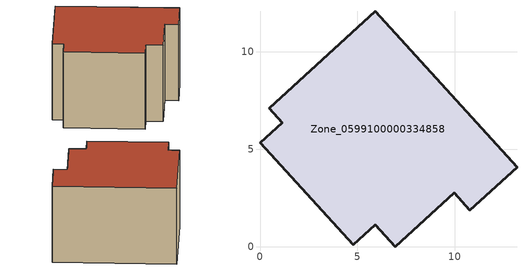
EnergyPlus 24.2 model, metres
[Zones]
Zone_0599100000334858
 floor ground (C_G): 5.91,12.06 13.18,4.06 10.76,1.86 9.95,2.75 6.93,0 5.91,1.12 4.78,0.08 0,5.31 1.14,6.36 0.46,7.1 z0.96
 wall outside (C_F): 1.14,6.36 0,5.31 4.78,0.08 5.91,1.12 6.93,0 9.95,2.75 10.76,1.86 13.18,4.06 5.91,12.06 0.46,7.1 1.14,6.36 z0.96:8.3
 roof outside (C_R): 5.91,12.06 0.46,7.1 1.14,6.36 0,5.31 4.78,0.08 5.91,1.12 6.93,0 9.95,2.75 10.76,1.86 13.18,4.06 z8.3
[BUILDING]
Pand.0599100000334858: North Axis=0; Terrain=City; Loads Convergence Tolerance Value=0.04; Temperature Convergence Tolerance Value=0.4; Solar Distribution=FullExterior; Maximum Number of Warmup Days=25; Minimum Number of Warmup Days=1
[Site:Location]
Rotterdam.The.Hague.AP_ZH_NLD Design_Conditions: Latitude=51.96; Longitude=4.45; Time Zone=1; Elevation=-4.5
[SITE:GROUNDTEMPERATURE:BUILDINGSURFACE]
18, 18, 18, 18, 18, 18, 18, 18, 18, 18, 18, 18
[MATERIAL] Thermal Absorptance=0.9; Solar Absorptance=0.7; Visible Absorptance=0.7
Name | Roughness | Thickness | Conductivity | Density | Specific Heat
G.TC.1975-1991 | MediumSmooth | 0.15 | 0.288461 | 540 | 1210
F.TC.1975-1991 | Rough | 0.3 | 0.230769 | 1920 | 840
R.TC.1975-1991 | MediumRough | 0.2 | 0.153846 | 1500 | 1000
[CONSTRUCTION]
C_G: G.TC.1975-1991
C_F: F.TC.1975-1991
C_R: R.TC.1975-1991
[ZONE]
Zone_0599100000334858: Type=1; Multiplier=1; Ceiling Height=Autocalculate; Volume=Autocalculate; Floor Area=autocalculate; Part of Total Floor Area=Yes
[ZONEINFILTRATION:DESIGNFLOWRATE]
Infil_Zone_0599100000334858: Zone or ZoneList or Space or SpaceList=Zone_0599100000334858; Schedule=AlwaysOn; Design Flow Rate Calculation Method=Flow/Area; Flow Rate per Floor Area=0.003; Constant Term Coefficient=1; Temperature Term Coefficient=0; Velocity Term Coefficient=0; Velocity Squared Term Coefficient=0
[HVACTEMPLATE:ZONE:IDEALLOADSAIRSYSTEM]
Zone_0599100000334858: Maximum Heating Supply Air Temperature=50; Minimum Cooling Supply Air Temperature=13; Maximum Heating Supply Air Humidity Ratio=0.0156; Minimum Cooling Supply Air Humidity Ratio=0.0077; Heating Limit=NoLimit; Cooling Limit=NoLimit; Dehumidification Control Type=ConstantSensibleHeatRatio; Cooling Sensible Heat Ratio=0.7; Dehumidification Setpoint=60; Humidification Control Type=None; Humidification Setpoint=30; Outdoor Air Method=None; Outdoor Air Flow Rate per Person=0.00944; Outdoor Air Flow Rate per Zone Floor Area=0; Outdoor Air Flow Rate per Zone=0; Demand Controlled Ventilation Type=None; Outdoor Air Economizer Type=NoEconomizer; Heat Recovery Type=None; Sensible Heat Recovery Effectiveness=0.7; Latent Heat Recovery Effectiveness=0.65
[ZONECONTROL:THERMOSTAT]
ThermostatControl_Zone_0599100000334858: Zone or ZoneList=Zone_0599100000334858; Control Type Schedule=DualSetpointControlType; Control 1=Thermostat_Zone_0599100000334858; Temperature Difference Between Cutout And Setpoint=0
[THERMOSTATSETPOINT:DUALSETPOINT]
Thermostat_Zone_0599100000334858: Heating Setpoint Temperature Schedule=HeatingSetpoint_Zone_0599100000334858; Cooling Setpoint Temperature Schedule=CoolingSetpoint_Zone_0599100000334858
[SCHEDULE:COMPACT]
HeatingSetpoint_Zone_0599100000334858: Through: 12/31, For: AllDays, Until: 24:00, 21
CoolingSetpoint_Zone_0599100000334858: Through: 12/31, For: AllDays, Until: 24:00, 24
DualSetpointControlType: Through: 12/31, For: AllDays, Until: 24:00, 4
AlwaysOn: Through: 12/31, For: AllDays, Until: 24:00, 1
